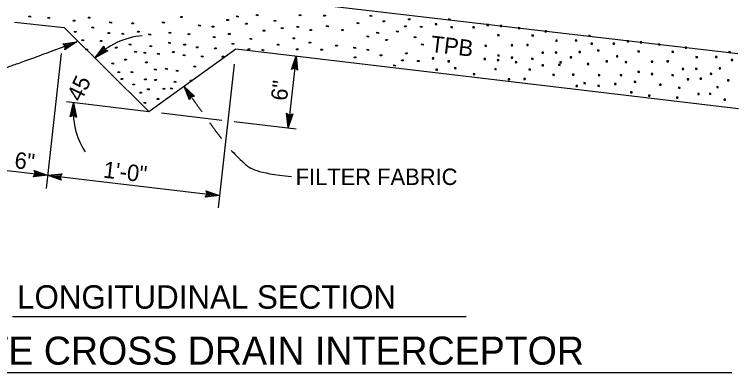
# Model space of a CAD drawing. Extents: x -894 to 866, y -476 to 714.
# Drawn here: x 42.2 to 351.8, y 378.6 to 531.6 of the extents above; entities that cross this region are included whole.
import ezdxf

# ---------------------------------------------------------------- set-up
doc = ezdxf.new("R2010")
doc.units = 0
for name, color, linetype in [('56 Stage 3 Anno', 7, 'Continuous'), ('57 Undefined', 7, 'Continuous'), ('59 Sndwall Anno', 7, 'Continuous'), ('60 Nongeo Data', 7, 'Continuous')]:
    doc.layers.add(name, color=color, linetype=linetype)

msp = doc.modelspace()

# ---------------------------------------------------------------- linework, layer by layer
at = {"layer": '56 Stage 3 Anno'}
for p, q in [((62.8457, 519.0177), (62.8457, 519.0177)), ((68.9308, 519.8936), (68.9308, 519.8936)), ((80.3885, 518.025), (80.3885, 518.025)), ((62.235, 514.9497), (55.7837, 457.1347)), ((63.793, 516.5214), (63.793, 516.5214)), ((82.1496, 516.0182), (82.1496, 516.0182)), ((162.6477, 513.8998), (159.2576, 483.5184)), ((160.6217, 508.0954), (162.6477, 513.8998)), ((162.6477, 513.8998), (162.6477, 513.8998)), ((162.6477, 513.8998), (163.2737, 507.786)), ((76.756, 513.0678), (76.756, 513.0678)), ((161.0001, 508.2695), (162.4871, 512.5293)), ((161.3843, 508.46), (162.3257, 511.1561)), ((162.3257, 511.1561), (162.6201, 508.2773)), ((162.4898, 512.5179), (162.9442, 508.0608)), ((136.1507, 510.2742), (129.3057, 448.9308)), ((162.0453, 508.7348), (160.6217, 508.0954)), ((160.6217, 508.0954), (160.6217, 508.0954)), ((161.7493, 508.5947), (162.1642, 509.784)), ((163.2737, 507.786), (162.0453, 508.7348)), ((162.1642, 509.784), (162.2902, 508.5521)), ((163.2737, 507.786), (163.2737, 507.786)), ((114.7383, 500.8119), (114.7383, 500.8119)), ((119.254, 496.6433), (119.254, 496.6433)), ((67.5423, 493.7763), (67.5423, 493.7763)), ((117.0613, 495.1199), (117.0613, 495.1199)), ((159.2299, 483.2699), (158.6039, 489.3836)), ((158.6039, 489.3836), (158.6039, 489.3836)), ((158.6039, 489.3836), (159.8323, 488.4348)), ((159.3874, 484.6517), (158.9334, 489.1088)), ((161.2559, 489.0742), (159.2299, 483.2699)), ((159.8323, 488.4348), (161.2559, 489.0742)), ((161.2559, 489.0742), (161.2559, 489.0742)), ((66.056, 487.8108), (66.056, 487.8108)), ((68.7251, 487.7455), (68.7251, 487.7455)), ((159.552, 486.014), (159.2575, 488.8927)), ((160.8775, 488.9006), (159.3901, 484.6403)), ((160.4933, 488.71), (159.552, 486.014)), ((159.713, 487.386), (159.587, 488.6175)), ((160.1283, 488.575), (159.713, 487.386)), ((159.2299, 483.2699), (159.2299, 483.2699)), ((50.6226, 464.9008), (50.6226, 464.9008)), ((50.308, 462.2494), (50.308, 462.2494)), ((56.4229, 462.8631), (56.4229, 462.8631)), ((56.4229, 462.8631), (56.4229, 462.8631)), ((62.5378, 463.4768), (62.5378, 463.4768)), ((62.2232, 460.8254), (62.2232, 460.8254)), ((124.0731, 456.1421), (124.0731, 456.1421)), ((123.777, 453.4886), (123.777, 453.4886)), ((129.8875, 454.145), (129.8875, 454.145))]:
    msp.add_line(p, q, dxfattribs=at)
for points in [[(62.8457, 519.0177), (68.9308, 519.8936), (63.7927, 516.5209), (63.8666, 516.9284), (67.6314, 519.3967), (63.1699, 518.7608), (63.4935, 518.5046), (66.347, 518.9153), (63.9402, 517.3354), (64.014, 517.7429), (65.0549, 518.4262), (63.8176, 518.2481), (64.0691, 518.0487), (63.7927, 516.5209), (64.0691, 518.0487)], [(82.1496, 516.0182), (76.756, 513.0678), (80.3885, 518.0255), (80.462, 517.618), (77.7993, 513.9881), (81.756, 516.1453), (81.3631, 516.2721), (78.8339, 514.8886), (80.5355, 517.211), (80.609, 516.8034), (79.8732, 515.799), (80.9698, 516.399), (80.6644, 516.4977), (80.3885, 518.0255), (80.6644, 516.4977)], [(117.0613, 495.1199), (114.7383, 500.8119), (119.2546, 496.6432), (118.8413, 496.6162), (115.535, 499.6714), (117.2321, 495.4966), (117.4024, 495.8726), (116.3131, 498.5418), (118.4286, 496.5891), (118.0154, 496.562), (117.1004, 497.4065), (117.5728, 496.2492), (117.7053, 496.5414), (119.2546, 496.6432), (117.7053, 496.5414)], [(66.056, 487.8108), (67.5423, 493.7763), (68.7256, 487.7451), (68.376, 487.9673), (67.5118, 492.3854), (66.4162, 488.014), (66.7757, 488.2169), (67.4727, 491.0143), (68.027, 488.1892), (67.6775, 488.4113), (67.4377, 489.6332), (67.1356, 488.4201), (67.4151, 488.5778), (68.7256, 487.7451), (67.4151, 488.5778)], [(50.6226, 464.9008), (56.4229, 462.8631), (50.3075, 462.2491), (50.5615, 462.5762), (55.041, 463.0235), (50.7913, 464.5231), (50.9596, 464.1462), (53.6796, 463.1907), (50.8149, 462.903), (51.0689, 463.2302), (52.3078, 463.3547), (51.1284, 463.7689), (51.2591, 463.4759), (50.3075, 462.2491), (51.2591, 463.4759)], [(62.2232, 460.8254), (56.4229, 462.8631), (62.5383, 463.4771), (62.2843, 463.15), (57.8048, 462.7027), (62.0545, 461.2031), (61.8862, 461.5799), (59.1662, 462.5355), (62.0309, 462.8232), (61.7769, 462.496), (60.538, 462.3715), (61.7174, 461.9573), (61.5867, 462.2503), (62.5383, 463.4771), (61.5867, 462.2503)], [(124.0731, 456.1421), (129.8875, 454.145), (123.7766, 453.4882), (124.0282, 453.8172), (128.5045, 454.2957), (124.2444, 455.7656), (124.4154, 455.3899), (127.142, 454.4534), (124.2794, 454.1457), (124.531, 454.4746), (125.769, 454.6078), (124.5868, 455.0138), (124.7196, 454.7217), (123.7766, 453.4882), (124.7196, 454.7217)]]:
    msp.add_lwpolyline(points, close=True, dxfattribs=at)
for points in [[(64.5088, 494.3406), (99.7355, 490.1602)], [(105.0512, 489.5293), (130.9315, 486.458)], [(136.0926, 485.8456), (162.7113, 482.6867)], [(35.2329, 465.3777), (56.4229, 462.8631)], [(56.4229, 462.8631), (129.8875, 454.145)]]:
    msp.add_lwpolyline(points, dxfattribs=at)
for start, end in [(95.182986, 135.171922), (173.769319, 212.514958)]:
    msp.add_arc((99.6951, 490.2659), 32.3439, start, end, dxfattribs=at)
for points, degree in [([(68.9308, 519.8936), (38.6453, 508.4011), (32.3793, 507.3563), (25.5912, 507.0952)], 2), ([(114.7383, 500.8119), (117.6599, 496.6068), (120.1558, 493.049), (122.3118, 490.0157)], 2), ([(125.581, 485.4581), (127.6108, 482.6589), (129.2716, 480.4357), (130.685, 478.6143)], 2), ([(134.8973, 473.5118), (135.7538, 472.5573), (140.5627, 467.5624), (145.4385, 463.8059), (160.7417, 462.3971)], 3)]:
    msp.add_open_spline(points, degree=degree, dxfattribs=at)
at = {"layer": '57 Undefined'}
for p, q in [((41.4171, 402.5215), (235.308, 402.5215)), ((-70.5367, 378.5826), (348.8843, 378.5826))]:
    msp.add_line(p, q, dxfattribs=at)
at = {"layer": '59 Sndwall Anno'}
for points in [[(48.4639, 530.953), (49.1049, 530.8782), (49.0549, 530.4507), (48.4139, 530.5255)], [(56.6001, 530.4007), (57.2411, 530.3259), (57.1911, 529.8983), (56.5501, 529.9731)], [(73.8871, 530.4798), (74.5281, 530.405), (74.4781, 529.9774), (73.8371, 530.0522)], [(113.3453, 530.7175), (113.9862, 530.6427), (113.9362, 530.2151), (113.2953, 530.2899)], [(133.0882, 529.4231), (133.7291, 529.3483), (133.6795, 528.9207), (133.0386, 528.9955)], [(137.2909, 530.9424), (137.9319, 530.8676), (137.8823, 530.44), (137.2413, 530.5148)], [(145.7366, 531.5286), (146.3771, 531.4542), (146.3275, 531.0266), (145.6866, 531.1014)], [(164.0562, 531.4869), (164.6972, 531.4125), (164.6472, 530.9849), (164.0062, 531.0597)], [(174.507, 531.316), (175.1479, 531.2412), (175.0979, 530.8136), (174.457, 530.8884)], [(194.2432, 531.2562), (194.8841, 531.1814), (194.8341, 530.7538), (194.1932, 530.8286)], [(210.7396, 529.7487), (211.3805, 529.6739), (211.3305, 529.2467), (210.6896, 529.3215)], [(228.4868, 529.5747), (227.8459, 529.6495), (227.7959, 529.2223), (228.4368, 529.1475)], [(67.4474, 529.1353), (68.0883, 529.0605), (68.0383, 528.6329), (67.3974, 528.7077)], [(75.4237, 526.244), (76.0643, 526.1692), (76.0147, 525.742), (75.3737, 525.8168)], [(83.0635, 528.3617), (83.7044, 528.2869), (83.6548, 527.8597), (83.0139, 527.9341)], [(92.5095, 528.0046), (93.1505, 527.9298), (93.1005, 527.5026), (92.4595, 527.5774)], [(105.576, 528.355), (106.2166, 528.2802), (106.167, 527.8526), (105.526, 527.9274)], [(121.0398, 527.0747), (121.6807, 526.9999), (121.6311, 526.5727), (120.9902, 526.6471)], [(126.8209, 526.6089), (127.4618, 526.5341), (127.4118, 526.1066), (126.7709, 526.1814)], [(141.122, 527.8759), (141.763, 527.8011), (141.713, 527.3735), (141.072, 527.4483)], [(153.3035, 529.0747), (153.9444, 528.9999), (153.8944, 528.5723), (153.2535, 528.6471)], [(163.0594, 526.5522), (163.7003, 526.4774), (163.6507, 526.0503), (163.0098, 526.1251)], [(175.7027, 526.8503), (176.3436, 526.7755), (176.294, 526.3479), (175.6531, 526.4227)], [(188.7893, 528.0782), (189.4302, 528.0038), (189.3802, 527.5763), (188.7393, 527.6511)], [(199.877, 528.8806), (200.518, 528.8058), (200.4684, 528.3786), (199.8274, 528.453)], [(209.0542, 526.7621), (209.6951, 526.6873), (209.6451, 526.2601), (209.0042, 526.3349)], [(215.8294, 526.4959), (216.4703, 526.4211), (216.4207, 525.9936), (215.7798, 526.0684)], [(222.7849, 527.5806), (222.1439, 527.6554), (222.0939, 527.2282), (222.7349, 527.1534)], [(229.4396, 526.2806), (228.7986, 526.3554), (228.7486, 525.9278), (229.3896, 525.853)], [(238.8577, 526.2298), (238.2167, 526.3046), (238.1667, 525.877), (238.8077, 525.8026)], [(244.8872, 527.2448), (244.2462, 527.3196), (244.1962, 526.892), (244.8372, 526.8176)], [(250.5651, 526.7908), (249.9242, 526.8656), (249.8746, 526.4385), (250.5155, 526.3637)], [(67.9379, 524.3633), (68.5789, 524.2885), (68.5289, 523.8609), (67.8879, 523.9357)], [(82.2343, 523.8857), (82.8753, 523.8109), (82.8253, 523.3833), (82.1843, 523.4581)], [(88.2631, 523.5641), (88.904, 523.4893), (88.8544, 523.0617), (88.2135, 523.1365)], [(94.9131, 524.492), (95.554, 524.4172), (95.5044, 523.9896), (94.8635, 524.0644)], [(99.7473, 523.2719), (100.3883, 523.1971), (100.3383, 522.77), (99.6973, 522.8448)], [(108.3811, 523.9637), (109.0221, 523.8889), (108.9725, 523.4617), (108.3315, 523.5365)], [(116.5174, 523.4113), (117.1583, 523.3365), (117.1083, 522.9093), (116.4674, 522.9841)], [(133.8043, 523.4904), (134.4453, 523.4156), (134.3953, 522.9885), (133.7543, 523.0633)], [(148.6287, 524.9046), (149.2696, 524.8298), (149.2196, 524.4022), (148.5787, 524.477)], [(156.4429, 525.9684), (157.0838, 525.894), (157.0342, 525.4664), (156.3933, 525.5412)], [(168.6298, 525.1723), (169.2704, 525.0979), (169.2208, 524.6704), (168.5798, 524.7452)], [(182.1684, 525.1833), (182.8093, 525.1085), (182.7597, 524.6814), (182.1188, 524.7562)], [(197.2085, 523.953), (197.8495, 523.8782), (197.7995, 523.4511), (197.1585, 523.5259)], [(205.6538, 524.5396), (206.2947, 524.4648), (206.2447, 524.0373), (205.6038, 524.1121)], [(258.2753, 525.8916), (257.6344, 525.9664), (257.5844, 525.5389), (258.2253, 525.4641)], [(269.6863, 524.5605), (269.0454, 524.6353), (268.9958, 524.2078), (269.6363, 524.133)], [(71.1415, 520.8003), (71.7824, 520.7255), (71.7328, 520.2983), (71.0919, 520.3731)], [(79.0001, 520.4534), (79.6407, 520.3786), (79.591, 519.9511), (78.9501, 520.0259)], [(127.3646, 522.1463), (128.0055, 522.0715), (127.9555, 521.644), (127.3146, 521.7188)], [(142.9811, 521.3727), (143.6216, 521.2979), (143.572, 520.8704), (142.9311, 520.9452)], [(161.3834, 521.6424), (162.0243, 521.5676), (161.9743, 521.14), (161.3334, 521.2148)], [(193.0058, 522.4337), (193.6463, 522.3589), (193.5967, 521.9314), (192.9558, 522.0062)], [(201.0392, 520.8865), (201.6802, 520.8121), (201.6302, 520.3845), (200.9892, 520.4593)], [(213.2207, 522.0853), (213.8616, 522.0105), (213.8116, 521.583), (213.1707, 521.6578)], [(249.4635, 522.8971), (248.8226, 522.9719), (248.7726, 522.5444), (249.4135, 522.4696)], [(264.1072, 522.7605), (263.4663, 522.8353), (263.4163, 522.4078), (264.0572, 522.3333)], [(274.317, 520.5215), (273.6761, 520.5963), (273.6261, 520.1692), (274.267, 520.0944)], [(282.7021, 520.5916), (282.0611, 520.6664), (282.0111, 520.2389), (282.6521, 520.1641)], [(288.404, 522.5857), (287.7631, 522.6605), (287.7135, 522.233), (288.354, 522.1582)], [(304.8044, 520.2558), (304.1634, 520.3306), (304.1134, 519.903), (304.7544, 519.8282)], [(85.4737, 517.6026), (86.1147, 517.5278), (86.0651, 517.1003), (85.4241, 517.1751)], [(91.3509, 518.9645), (91.9918, 518.8897), (91.9418, 518.4621), (91.3009, 518.5369)], [(100.2119, 518.2432), (100.8528, 518.1688), (100.8028, 517.7412), (100.1619, 517.816)], [(108.2268, 519.6637), (108.8678, 519.5889), (108.8178, 519.1617), (108.1768, 519.2361)], [(114.7138, 518.9441), (115.3547, 518.8693), (115.3047, 518.4417), (114.6638, 518.5165)], [(120.0626, 517.8046), (120.7036, 517.7298), (120.654, 517.3026), (120.013, 517.3771)], [(127.8551, 517.3743), (128.4961, 517.2995), (128.4461, 516.8719), (127.8051, 516.9467)], [(135.3409, 519.255), (135.9819, 519.1802), (135.9319, 518.7526), (135.2909, 518.8274)], [(154.674, 518.9318), (155.3149, 518.857), (155.2653, 518.4294), (154.6244, 518.5042)], [(162.818, 516.9338), (163.4586, 516.8589), (163.409, 516.4314), (162.768, 516.5062)], [(168.2539, 519.7983), (168.8948, 519.7235), (168.8448, 519.2963), (168.2039, 519.3711)], [(179.6649, 518.4672), (180.3058, 518.3924), (180.2558, 517.9652), (179.6149, 518.04)], [(187.3747, 517.568), (188.0156, 517.4932), (187.966, 517.0656), (187.3251, 517.1404)], [(216.3601, 518.9794), (217.001, 518.9046), (216.9514, 518.4771), (216.3105, 518.5519)], [(244.0608, 518.3747), (243.4199, 518.4491), (243.3702, 518.0219), (244.0112, 517.9471)], [(255.2399, 518.5562), (254.599, 518.631), (254.549, 518.2034), (255.1899, 518.1286)], [(261.9159, 518.69), (261.2749, 518.7645), (261.2249, 518.3373), (261.8659, 518.2625)], [(289.3568, 519.2912), (288.7158, 519.366), (288.6658, 518.9385), (289.3068, 518.8641)], [(298.7749, 519.2408), (298.1339, 519.3156), (298.0843, 518.8881), (298.7253, 518.8133)], [(310.4827, 519.8019), (309.8418, 519.8767), (309.7918, 519.4491), (310.4327, 519.3743)], [(318.1925, 518.9026), (317.5516, 518.9771), (317.5016, 518.5499), (318.1425, 518.4751)], [(329.6035, 517.5715), (328.9626, 517.6463), (328.913, 517.2188), (329.5539, 517.144)], [(72.7659, 516.8574), (73.4068, 516.7826), (73.3568, 516.355), (72.7159, 516.4298)], [(93.6997, 515.8751), (94.3406, 515.8007), (94.2906, 515.3731), (93.6497, 515.4479)], [(97.6741, 515.459), (98.315, 515.3841), (98.265, 514.957), (97.6241, 515.0318)], [(103.4918, 514.9771), (104.1327, 514.9023), (104.0827, 514.4751), (103.4418, 514.5499)], [(109.8713, 515.8046), (110.5122, 515.7298), (110.4622, 515.3027), (109.8213, 515.3775)], [(114.4548, 514.3924), (115.0957, 514.3176), (115.0461, 513.8905), (114.4052, 513.9649)], [(122.2075, 513.8416), (122.8484, 513.7668), (122.7984, 513.3397), (122.1575, 513.4141)], [(142.1516, 516.8964), (142.7925, 516.8215), (142.7425, 516.3944), (142.1016, 516.4688)], [(148.1807, 516.5747), (148.8212, 516.4999), (148.7716, 516.0727), (148.1307, 516.1475)], [(173.2688, 516.7625), (173.9098, 516.6877), (173.8598, 516.2605), (173.2188, 516.3353)], [(193.005, 516.7027), (193.6459, 516.6278), (193.5959, 516.2007), (192.955, 516.2755)], [(198.6388, 514.3275), (199.2798, 514.2527), (199.2302, 513.8251), (198.5892, 513.8999)], [(209.5014, 515.1956), (210.1424, 515.1208), (210.0924, 514.6932), (209.4514, 514.768)], [(249.5124, 514.1936), (248.8714, 514.2684), (248.8218, 513.8408), (249.4624, 513.766)], [(268.4127, 515.4294), (267.7718, 515.5042), (267.7222, 515.0767), (268.3627, 515.0019)], [(274.1509, 515.4901), (273.51, 515.5649), (273.4603, 515.1373), (274.1013, 515.0625)], [(284.2257, 515.6991), (283.5847, 515.7739), (283.5347, 515.3464), (284.1757, 515.2716)], [(292.1544, 516.346), (291.5135, 516.4204), (291.4635, 515.9932), (292.1044, 515.9184)], [(300.2379, 513.8314), (299.5969, 513.9062), (299.5473, 513.4786), (300.1882, 513.4038)], [(309.3807, 515.9082), (308.7398, 515.9826), (308.6898, 515.5554), (309.3307, 515.4806)], [(324.0244, 515.7715), (323.3835, 515.8464), (323.3335, 515.4188), (323.9744, 515.344)], [(348.3212, 515.5964), (347.6803, 515.6712), (347.6307, 515.244), (348.2716, 515.1692)], [(83.945, 510.8613), (84.5859, 510.7865), (84.5363, 510.3594), (83.8954, 510.4342)], [(89.4521, 512.5129), (90.093, 512.4381), (90.043, 512.0105), (89.4021, 512.0853)], [(98.3607, 511.3846), (99.0016, 511.3097), (98.9516, 510.8822), (98.3107, 510.957)], [(131.0587, 513.8113), (131.6996, 513.7365), (131.65, 513.309), (131.0091, 513.3838)], [(187.5507, 513.5251), (188.1916, 513.4503), (188.142, 513.0227), (187.5011, 513.0975)], [(207.816, 512.209), (208.4569, 512.1342), (208.4069, 511.7066), (207.766, 511.7814)], [(214.5912, 511.9424), (215.2321, 511.8676), (215.1825, 511.4405), (214.5416, 511.5153)], [(221.5467, 513.0275), (220.9057, 513.1023), (220.8557, 512.6747), (221.4967, 512.5999)], [(228.2014, 511.7271), (227.5604, 511.8019), (227.5104, 511.3743), (228.1514, 511.2999)], [(243.649, 512.6916), (243.008, 512.7664), (242.958, 512.3389), (243.599, 512.2641)], [(249.3269, 512.2377), (248.686, 512.3125), (248.6364, 511.8849), (249.2773, 511.8101)], [(255.2454, 513.3164), (254.6045, 513.3908), (254.5545, 512.9637), (255.1954, 512.8889)], [(257.0371, 511.3385), (256.3962, 511.4129), (256.3462, 510.9857), (256.9871, 510.9109)], [(263.995, 512.8196), (263.3541, 512.8944), (263.3041, 512.4672), (263.945, 512.3924)], [(276.0592, 511.3054), (275.4182, 511.3802), (275.3686, 510.9527), (276.0096, 510.8779)], [(280.4556, 513.3991), (279.8147, 513.4739), (279.7647, 513.0464), (280.4056, 512.9716)], [(295.8044, 511.7286), (295.1635, 511.8034), (295.1135, 511.3763), (295.7544, 511.3015)], [(303.978, 511.3853), (303.3371, 511.4601), (303.2875, 511.0326), (303.9284, 510.9578)], [(315.1571, 511.5668), (314.5162, 511.6416), (314.4662, 511.2145), (315.1071, 511.1397)], [(321.8331, 511.7007), (321.1921, 511.7755), (321.1421, 511.3479), (321.7831, 511.2731)], [(334.2342, 513.5326), (333.5933, 513.6074), (333.5433, 513.1798), (334.1842, 513.105)], [(342.6193, 513.6023), (341.9783, 513.6771), (341.9283, 513.2499), (342.5693, 513.1751)], [(349.274, 512.3023), (348.633, 512.3771), (348.583, 511.9495), (349.224, 511.8747)], [(102.1914, 508.3184), (102.8323, 508.2436), (102.7823, 507.8164), (102.1414, 507.8913)], [(106.902, 508.6007), (107.543, 508.5259), (107.493, 508.0983), (106.852, 508.1731)], [(111.5493, 507.7507), (112.1902, 507.6759), (112.1402, 507.2483), (111.4993, 507.3231)], [(119, 509.5873), (119.641, 509.5125), (119.591, 509.0853), (118.95, 509.1601)], [(204.4156, 509.9861), (205.0565, 509.9113), (205.0065, 509.4842), (204.3656, 509.559)], [(223.0703, 508.135), (222.4293, 508.2098), (222.3793, 507.7822), (223.0203, 507.7074)], [(230.999, 508.7814), (230.3581, 508.8562), (230.3081, 508.429), (230.949, 508.3542)], [(248.2254, 508.344), (247.5844, 508.4184), (247.5344, 507.9913), (248.1754, 507.9164)], [(262.869, 508.2074), (262.2281, 508.2822), (262.1781, 507.8546), (262.819, 507.7798)], [(268.4482, 510.0074), (267.8072, 510.0818), (267.7572, 509.6546), (268.3982, 509.5798)], [(275.5584, 510.2204), (274.9174, 510.2952), (274.8678, 509.8676), (275.5088, 509.7928)], [(287.8154, 510.5653), (287.1745, 510.6401), (287.1245, 510.2125), (287.7654, 510.1377)], [(328.3299, 508.4401), (327.689, 508.5149), (327.6394, 508.0873), (328.2803, 508.0129)], [(334.0681, 508.5011), (333.4272, 508.5755), (333.3775, 508.1483), (334.0185, 508.0735)], [(344.1429, 508.7098), (343.5019, 508.7846), (343.4519, 508.3574), (344.0929, 508.2826)], [(86.5324, 507.1916), (87.1733, 507.1168), (87.1233, 506.6897), (86.4824, 506.7645)], [(92.1658, 507.1916), (92.8068, 507.1168), (92.7568, 506.6897), (92.1158, 506.7645)], [(239.0825, 506.2672), (238.4415, 506.3416), (238.3915, 505.9145), (239.0325, 505.8397)], [(273.0788, 505.9684), (272.4379, 506.0432), (272.3879, 505.6157), (273.0288, 505.5409)], [(281.4639, 506.0381), (280.8229, 506.1129), (280.7729, 505.6857), (281.4139, 505.6109)], [(292.4985, 505.8279), (291.8576, 505.9027), (291.8076, 505.4755), (292.4485, 505.4007)], [(301.9162, 505.7771), (301.2752, 505.8519), (301.2253, 505.4243), (301.8662, 505.3495)], [(309.4296, 507.2042), (308.7886, 507.279), (308.739, 506.8519), (309.38, 506.7771)], [(315.1626, 506.3271), (314.5217, 506.4019), (314.4721, 505.9743), (315.113, 505.8995)], [(323.9122, 505.8306), (323.2713, 505.9054), (323.2213, 505.4779), (323.8622, 505.4031)], [(340.3728, 506.4098), (339.7319, 506.4846), (339.6819, 506.0574), (340.3228, 505.9826)], [(87.8635, 504.2527), (88.504, 504.1779), (88.4544, 503.7507), (87.8135, 503.8255)], [(92.917, 501.9306), (93.5579, 501.8558), (93.5079, 501.4287), (92.867, 501.5035)], [(97.939, 504.1204), (98.58, 504.0456), (98.53, 503.618), (97.889, 503.6928)], [(102.2808, 503.8224), (102.9217, 503.7476), (102.8721, 503.32), (102.2312, 503.3948)], [(110.6315, 503.0566), (111.2725, 502.9818), (111.2225, 502.5546), (110.5815, 502.6295)], [(117.4579, 503.5117), (118.0988, 503.4369), (118.0488, 503.0098), (117.4079, 503.0846)], [(254.0017, 504.0027), (253.3608, 504.0775), (253.3108, 503.6503), (253.9517, 503.5755)], [(260.6773, 504.1365), (260.0364, 504.2113), (259.9867, 503.7838), (260.6277, 503.709)], [(286.3339, 502.3558), (285.693, 502.4306), (285.6434, 502.0031), (286.2843, 501.9283)], [(299.4457, 502.0086), (298.8048, 502.0834), (298.7552, 501.6562), (299.3961, 501.5814)], [(307.8733, 502.9865), (307.2323, 503.0613), (307.1827, 502.6338), (307.8237, 502.559)], [(318.7209, 501.7212), (318.0799, 501.796), (318.0299, 501.3684), (318.6709, 501.294)], [(330.5063, 504.0137), (329.8654, 504.0885), (329.8154, 503.6609), (330.4563, 503.5861)], [(335.9764, 504.3161), (335.3354, 504.3909), (335.2858, 503.9637), (335.9268, 503.8889)], [(347.7326, 503.5759), (347.0917, 503.6507), (347.0417, 503.2231), (347.6826, 503.1483)], [(95.9213, 498.4232), (96.5623, 498.3484), (96.5123, 497.9212), (95.8713, 497.996)], [(99.1764, 499.8011), (99.8174, 499.7263), (99.7674, 499.2991), (99.1264, 499.3739)], [(105.8111, 500.0515), (106.452, 499.9767), (106.402, 499.5495), (105.7611, 499.6243)], [(109.0662, 500.1767), (109.7071, 500.1019), (109.6571, 499.6747), (109.0162, 499.7495)], [(282.9875, 501.1456), (282.3465, 501.2204), (282.2965, 500.7928), (282.9375, 500.7184)], [(292.2753, 501.281), (291.6343, 501.3558), (291.5843, 500.9287), (292.2253, 500.8539)], [(306.2977, 498.4554), (305.6567, 498.5302), (305.6067, 498.1031), (306.2477, 498.0283)], [(326.7654, 500.3861), (326.1244, 500.461), (326.0748, 500.0334), (326.7158, 499.9586)], [(343.1413, 500.6653), (342.5004, 500.7401), (342.4504, 500.3129), (343.0913, 500.2381)], [(103.3075, 495.6673), (103.9485, 495.5925), (103.8985, 495.1653), (103.2575, 495.2401)], [(313.9799, 497.081), (313.339, 497.1558), (313.289, 496.7283), (313.9299, 496.6535)], [(325.926, 496.1661), (325.285, 496.2409), (325.235, 495.8133), (325.876, 495.7385)], [(335.0083, 497.7259), (334.3673, 497.8003), (334.3177, 497.3732), (334.9586, 497.2984)], [(339.9937, 497.8003), (339.3527, 497.8751), (339.3027, 497.4476), (339.9437, 497.3728)], [(346.2511, 495.3669), (345.6102, 495.4413), (345.5606, 495.0141), (346.2015, 494.9393)], [(97.6741, 494.0389), (98.315, 493.9641), (98.265, 493.5369), (97.6241, 493.6118)]]:
    msp.add_lwpolyline(points, close=True, dxfattribs=at)
at = {"layer": '60 Nongeo Data'}
msp.add_line((-75.4756, 564.7604), (351.5, 514.955), dxfattribs=at)
for points in [[(42.2557, 528.3152), (63.4623, 525.9491)], [(63.4623, 525.9491), (99.7355, 490.1602), (136.8886, 516.8873)], [(136.8886, 516.8873), (351.7751, 491.3862)]]:
    msp.add_lwpolyline(points, dxfattribs=at)

# ---------------------------------------------------------------- texts
at = {"layer": '57 Undefined'}
for s, rotation, p in [('TPB ', 353.346678, (219.8513, 515.608)), ('45', 64.660111, (70.6886, 493.8394)), ('6"', 83.346678, (158.7234, 494.4541)), ('6"', 353.346703, (41.9908, 465.9559)), ('1\'-0"', 353.346703, (79.9492, 461.8899))]:
    msp.add_text(s, height=7, rotation=rotation, dxfattribs=at).set_placement(p)
for s, height, p in [('FILTER FABRIC', 7, (162.451, 458.7076)), ('LONGITUDINAL SECTION', 10, (43.368, 405.8679)), ('INTERMEDIATE CROSS DRAIN INTERCEPTOR', 12, (-69.1322, 381.929))]:
    msp.add_text(s, height=height, dxfattribs=at).set_placement(p)

doc.saveas('drawing.dxf')
